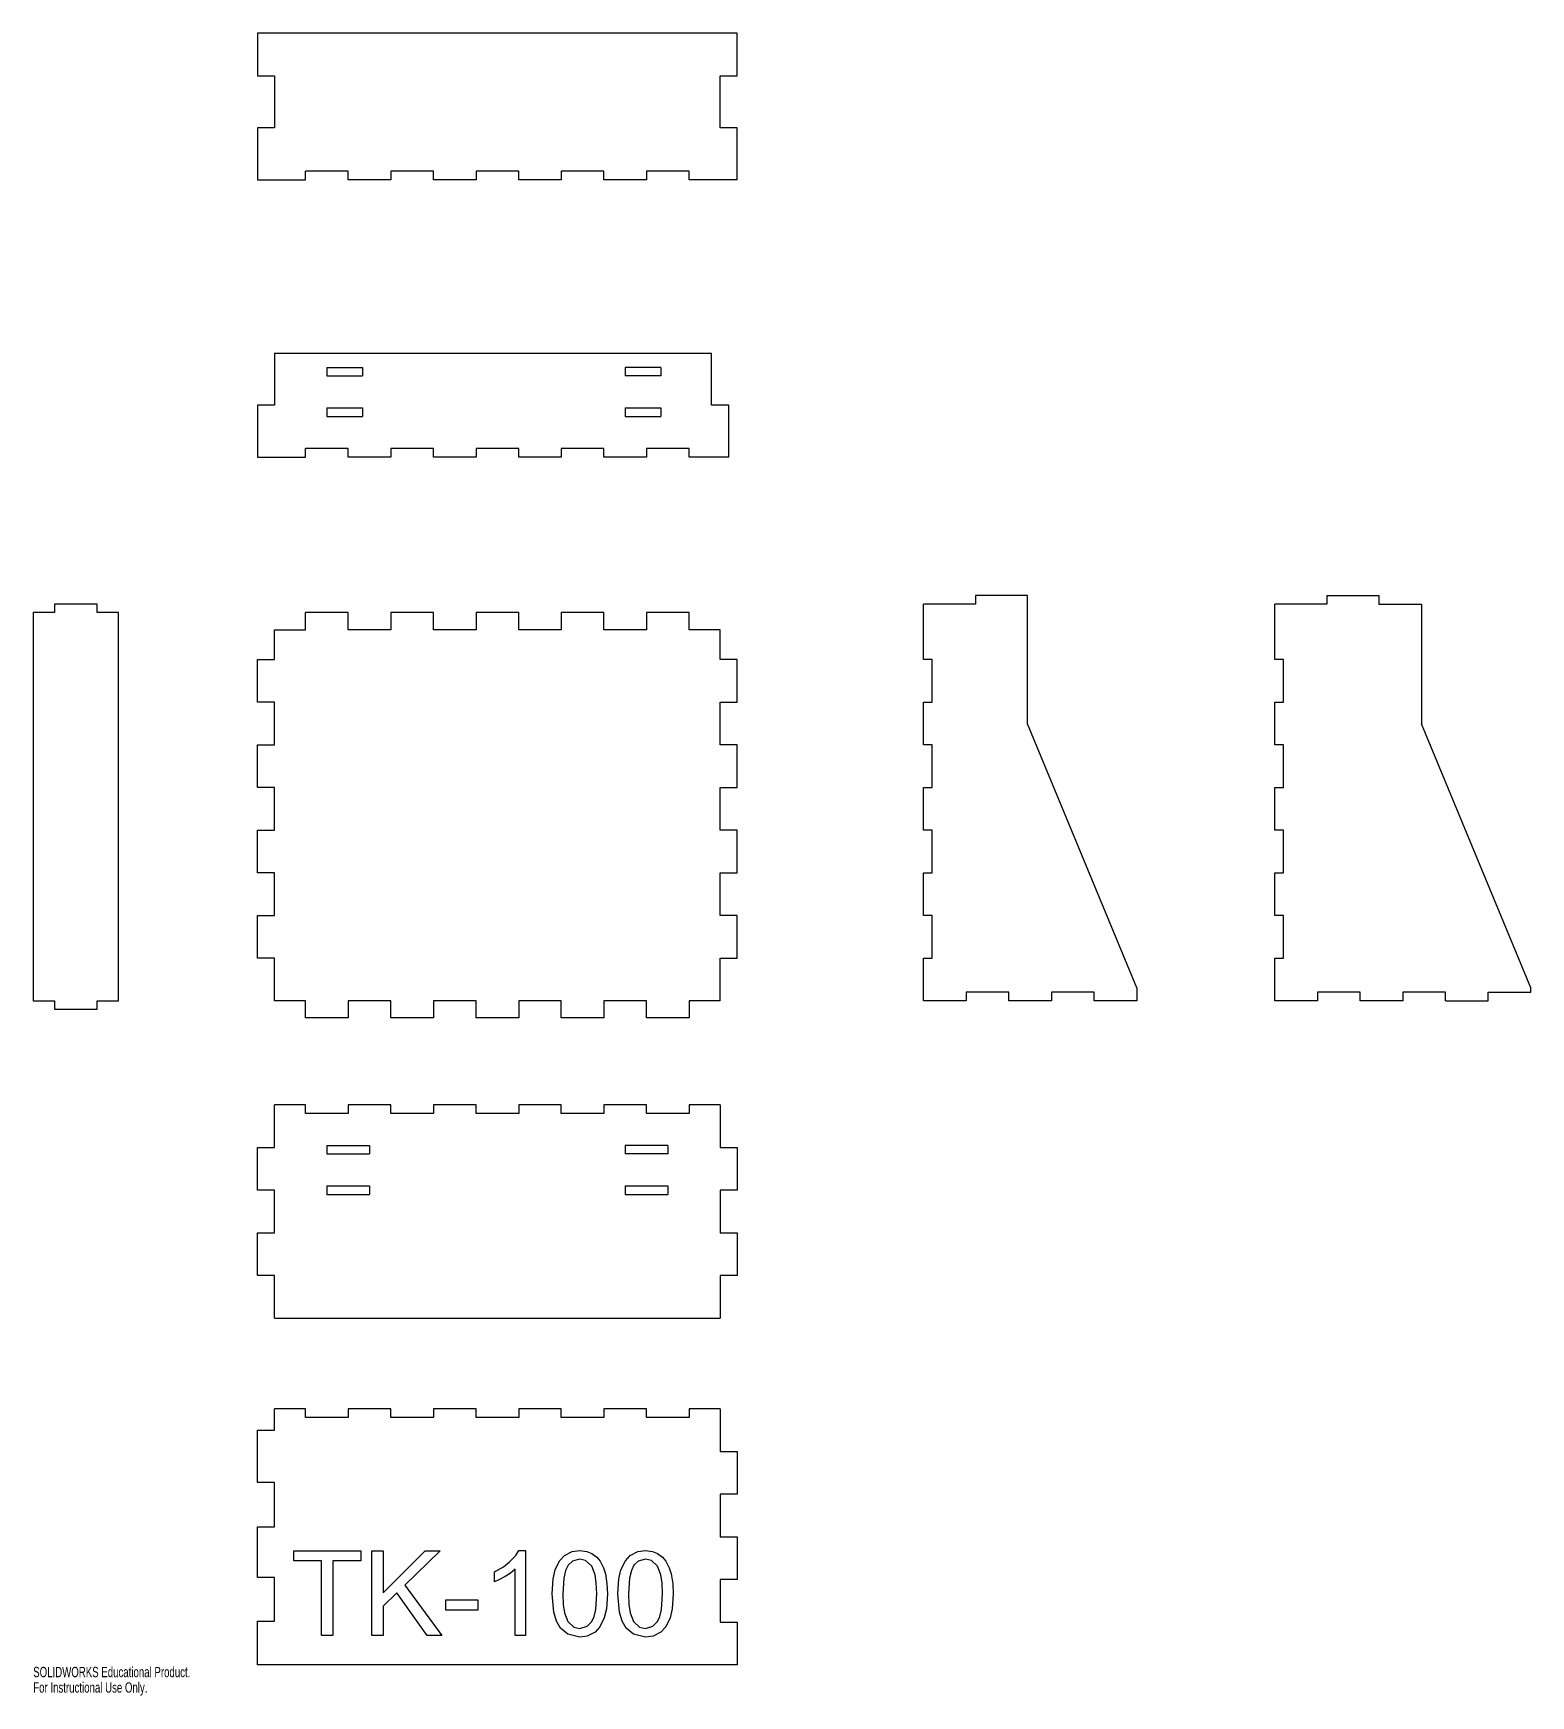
# Model space of a CAD drawing. Header units: millimetres. Extents: x -432 to 270, y -31 to 748.
import ezdxf

# ---------------------------------------------------------------- set-up
doc = ezdxf.new("R2010")
doc.units = ezdxf.units.MM
doc.styles.add('SLDTEXTSTYLE0', font='TXT', dxfattribs={"width": 0.7})

msp = doc.modelspace()

# ---------------------------------------------------------------- linework, layer by layer
at = {"color": 7, "linetype": 'Continuous'}
for p, q in [((-101.89, 748.18), (-326.89, 748.18)), ((-326.89, 748.18), (-326.89, 728.18)), ((-101.89, 728.18), (-101.89, 748.18)), ((-326.89, 728.18), (-318.89, 728.18)), ((-318.89, 728.18), (-318.89, 703.82)), ((-109.89, 703.82), (-109.89, 728.18)), ((-109.89, 728.18), (-101.89, 728.18)), ((-318.89, 703.82), (-326.89, 703.82)), ((-326.89, 703.82), (-326.89, 679.46)), ((-101.89, 703.82), (-109.89, 703.82)), ((-101.89, 679.46), (-101.89, 703.82)), ((-326.89, 679.46), (-304.39, 679.46)), ((-284.39, 683.46), (-304.39, 683.46)), ((-304.39, 679.46), (-304.39, 683.46)), ((-284.39, 679.46), (-284.39, 683.46)), ((-264.39, 679.46), (-284.39, 679.46)), ((-244.39, 683.46), (-264.39, 683.46)), ((-264.39, 683.46), (-264.39, 679.46)), ((-244.39, 679.46), (-244.39, 683.46)), ((-224.39, 679.46), (-244.39, 679.46)), ((-204.39, 683.46), (-224.39, 683.46)), ((-224.39, 683.46), (-224.39, 679.46)), ((-204.39, 679.46), (-204.39, 683.46)), ((-184.39, 679.46), (-204.39, 679.46)), ((-164.39, 683.46), (-184.39, 683.46)), ((-184.39, 683.46), (-184.39, 679.46)), ((-164.39, 679.46), (-164.39, 683.46)), ((-144.39, 679.46), (-164.39, 679.46)), ((-124.39, 683.46), (-144.39, 683.46)), ((-144.39, 683.46), (-144.39, 679.46)), ((-124.39, 679.46), (-124.39, 683.46)), ((-101.89, 679.46), (-124.39, 679.46)), ((-318.89, 598.18), (-318.89, 573.82)), ((-318.89, 598.18), (-113.89, 598.18)), ((-113.89, 573.82), (-113.89, 598.18)), ((-294.39, 591.45), (-277.69, 591.45)), ((-294.39, 591.45), (-294.39, 587.45)), ((-294.39, 587.45), (-277.69, 587.45)), ((-277.69, 591.45), (-277.69, 587.45)), ((-137.69, 591.45), (-154.39, 591.45)), ((-154.39, 591.45), (-154.39, 587.45)), ((-137.69, 587.45), (-154.39, 587.45)), ((-137.69, 591.45), (-137.69, 587.45)), ((-318.89, 573.82), (-326.89, 573.82)), ((-326.89, 573.82), (-326.89, 549.45)), ((-294.39, 572.45), (-277.69, 572.45)), ((-294.39, 572.45), (-294.39, 568.45)), ((-277.69, 572.45), (-277.69, 568.45)), ((-154.39, 572.45), (-137.69, 572.45)), ((-154.39, 572.45), (-154.39, 568.45)), ((-137.69, 572.45), (-137.69, 568.45)), ((-105.89, 573.82), (-113.89, 573.82)), ((-105.89, 549.45), (-105.89, 573.82)), ((-294.39, 568.45), (-277.69, 568.45)), ((-154.39, 568.45), (-137.69, 568.45)), ((-326.89, 549.45), (-304.39, 549.45)), ((-284.39, 553.45), (-304.39, 553.45)), ((-304.39, 549.45), (-304.39, 553.45)), ((-284.39, 549.45), (-284.39, 553.45)), ((-264.39, 549.45), (-284.39, 549.45)), ((-244.39, 553.45), (-264.39, 553.45)), ((-264.39, 553.45), (-264.39, 549.45)), ((-244.39, 549.45), (-244.39, 553.45)), ((-224.39, 549.45), (-244.39, 549.45)), ((-204.39, 553.45), (-224.39, 553.45)), ((-224.39, 553.45), (-224.39, 549.45)), ((-204.39, 549.45), (-204.39, 553.45)), ((-184.39, 549.45), (-204.39, 549.45)), ((-164.39, 553.45), (-184.39, 553.45)), ((-184.39, 553.45), (-184.39, 549.45)), ((-164.39, 549.45), (-164.39, 553.45)), ((-144.39, 549.45), (-164.39, 549.45)), ((-124.39, 553.45), (-144.39, 553.45)), ((-144.39, 553.45), (-144.39, 549.45)), ((-124.39, 549.45), (-124.39, 553.45)), ((-105.89, 549.45), (-124.39, 549.45)), ((34.24, 484.49), (9.88, 484.49)), ((9.88, 484.49), (9.88, 480.49)), ((34.24, 424.29), (34.24, 484.49)), ((174.61, 484.49), (174.61, 480.49)), ((174.61, 484.49), (198.97, 484.49)), ((198.97, 484.49), (198.97, 480.49)), ((-422.04, 476.49), (-432.04, 476.49)), ((-432.04, 476.49), (-432.04, 294.49)), ((-402.04, 480.49), (-422.04, 480.49)), ((-422.04, 480.49), (-422.04, 476.49)), ((-402.04, 476.49), (-402.04, 480.49)), ((-392.04, 476.49), (-402.04, 476.49)), ((-392.04, 294.49), (-392.04, 476.49)), ((-284.39, 476.49), (-304.39, 476.49)), ((-304.39, 468.49), (-304.39, 476.49)), ((-284.39, 468.49), (-284.39, 476.49)), ((-244.39, 476.49), (-264.39, 476.49)), ((-264.39, 476.49), (-264.39, 468.49)), ((-244.39, 468.49), (-244.39, 476.49)), ((-204.39, 476.49), (-224.39, 476.49)), ((-224.39, 476.49), (-224.39, 468.49)), ((-204.39, 468.49), (-204.39, 476.49)), ((-164.39, 476.49), (-184.39, 476.49)), ((-184.39, 476.49), (-184.39, 468.49)), ((-164.39, 468.49), (-164.39, 476.49)), ((-124.39, 476.49), (-144.39, 476.49)), ((-144.39, 476.49), (-144.39, 468.49)), ((-124.39, 468.49), (-124.39, 476.49)), ((-14.48, 454.49), (-14.48, 480.49)), ((9.88, 480.49), (-14.48, 480.49)), ((150.25, 454.49), (150.25, 480.49)), ((174.61, 480.49), (150.25, 480.49)), ((198.97, 480.49), (218.97, 480.49)), ((218.97, 480.49), (218.97, 424.29)), ((-318.89, 454.49), (-318.89, 468.49)), ((-318.89, 468.49), (-304.39, 468.49)), ((-264.39, 468.49), (-284.39, 468.49)), ((-224.39, 468.49), (-244.39, 468.49)), ((-184.39, 468.49), (-204.39, 468.49)), ((-144.39, 468.49), (-164.39, 468.49)), ((-109.89, 468.49), (-124.39, 468.49)), ((-109.89, 454.49), (-109.89, 468.49)), ((-326.89, 434.49), (-326.89, 454.49)), ((-326.89, 454.49), (-318.89, 454.49)), ((-101.89, 454.49), (-109.89, 454.49)), ((-101.89, 434.49), (-101.89, 454.49)), ((-10.48, 454.49), (-14.48, 454.49)), ((-10.48, 434.49), (-10.48, 454.49)), ((154.25, 454.49), (150.25, 454.49)), ((154.25, 434.49), (154.25, 454.49)), ((-318.89, 434.49), (-326.89, 434.49)), ((-318.89, 414.49), (-318.89, 434.49)), ((-109.89, 414.49), (-109.89, 434.49)), ((-109.89, 434.49), (-101.89, 434.49)), ((-14.48, 414.49), (-14.48, 434.49)), ((-14.48, 434.49), (-10.48, 434.49)), ((150.25, 414.49), (150.25, 434.49)), ((150.25, 434.49), (154.25, 434.49)), ((85.52, 300.49), (34.24, 424.29)), ((270.25, 300.49), (218.97, 424.29)), ((-326.89, 394.49), (-326.89, 414.49)), ((-326.89, 414.49), (-318.89, 414.49)), ((-101.89, 414.49), (-109.89, 414.49)), ((-101.89, 394.49), (-101.89, 414.49)), ((-10.48, 414.49), (-14.48, 414.49)), ((-10.48, 394.49), (-10.48, 414.49)), ((154.25, 414.49), (150.25, 414.49)), ((154.25, 394.49), (154.25, 414.49)), ((-318.89, 394.49), (-326.89, 394.49)), ((-318.89, 374.49), (-318.89, 394.49)), ((-109.89, 374.49), (-109.89, 394.49)), ((-109.89, 394.49), (-101.89, 394.49)), ((-14.48, 374.49), (-14.48, 394.49)), ((-14.48, 394.49), (-10.48, 394.49)), ((150.25, 374.49), (150.25, 394.49)), ((150.25, 394.49), (154.25, 394.49)), ((-326.89, 354.49), (-326.89, 374.49)), ((-326.89, 374.49), (-318.89, 374.49)), ((-101.89, 374.49), (-109.89, 374.49)), ((-101.89, 354.49), (-101.89, 374.49)), ((-10.48, 374.49), (-14.48, 374.49)), ((-10.48, 354.49), (-10.48, 374.49)), ((154.25, 374.49), (150.25, 374.49)), ((154.25, 354.49), (154.25, 374.49)), ((-318.89, 354.49), (-326.89, 354.49)), ((-318.89, 334.49), (-318.89, 354.49)), ((-109.89, 334.49), (-109.89, 354.49)), ((-109.89, 354.49), (-101.89, 354.49)), ((-14.48, 334.49), (-14.48, 354.49)), ((-14.48, 354.49), (-10.48, 354.49)), ((150.25, 334.49), (150.25, 354.49)), ((150.25, 354.49), (154.25, 354.49)), ((-326.89, 314.49), (-326.89, 334.49)), ((-326.89, 334.49), (-318.89, 334.49)), ((-101.89, 334.49), (-109.89, 334.49)), ((-101.89, 314.49), (-101.89, 334.49)), ((-10.48, 334.49), (-14.48, 334.49)), ((-10.48, 314.49), (-10.48, 334.49)), ((154.25, 334.49), (150.25, 334.49)), ((154.25, 314.49), (154.25, 334.49)), ((-318.89, 314.49), (-326.89, 314.49)), ((-318.89, 294.49), (-318.89, 314.49)), ((-109.89, 294.49), (-109.89, 314.49)), ((-109.89, 314.49), (-101.89, 314.49)), ((-14.48, 294.49), (-14.48, 314.49)), ((-14.48, 314.49), (-10.48, 314.49)), ((150.25, 294.49), (150.25, 314.49)), ((150.25, 314.49), (154.25, 314.49)), ((25.52, 298.49), (5.52, 298.49)), ((5.52, 298.49), (5.52, 294.49)), ((25.52, 294.49), (25.52, 298.49)), ((65.52, 298.49), (45.52, 298.49)), ((45.52, 298.49), (45.52, 294.49)), ((65.52, 294.49), (65.52, 298.49)), ((85.52, 300.49), (85.52, 294.49)), ((190.25, 298.49), (170.25, 298.49)), ((170.25, 298.49), (170.25, 294.49)), ((190.25, 294.49), (190.25, 298.49)), ((230.25, 298.49), (210.25, 298.49)), ((210.25, 298.49), (210.25, 294.49)), ((230.25, 294.49), (230.25, 298.49)), ((250.25, 294.49), (250.25, 298.49)), ((250.25, 298.49), (270.25, 298.49)), ((270.25, 298.49), (270.25, 300.49)), ((-432.04, 294.49), (-422.04, 294.49)), ((-422.04, 294.49), (-422.04, 290.49)), ((-422.04, 290.49), (-402.04, 290.49)), ((-402.04, 290.49), (-402.04, 294.49)), ((-402.04, 294.49), (-392.04, 294.49)), ((-304.39, 294.49), (-318.89, 294.49)), ((-304.39, 286.49), (-304.39, 294.49)), ((-264.39, 294.49), (-284.39, 294.49)), ((-284.39, 294.49), (-284.39, 286.49)), ((-264.39, 286.49), (-264.39, 294.49)), ((-224.39, 294.49), (-244.39, 294.49)), ((-244.39, 294.49), (-244.39, 286.49)), ((-224.39, 286.49), (-224.39, 294.49)), ((-184.39, 294.49), (-204.39, 294.49)), ((-204.39, 294.49), (-204.39, 286.49)), ((-184.39, 286.49), (-184.39, 294.49)), ((-144.39, 294.49), (-164.39, 294.49)), ((-164.39, 294.49), (-164.39, 286.49)), ((-144.39, 286.49), (-144.39, 294.49)), ((-109.89, 294.49), (-124.39, 294.49)), ((-124.39, 294.49), (-124.39, 286.49)), ((5.52, 294.49), (-14.48, 294.49)), ((45.52, 294.49), (25.52, 294.49)), ((85.52, 294.49), (65.52, 294.49)), ((170.25, 294.49), (150.25, 294.49)), ((210.25, 294.49), (190.25, 294.49)), ((230.25, 294.49), (250.25, 294.49)), ((-284.39, 286.49), (-304.39, 286.49)), ((-244.39, 286.49), (-264.39, 286.49)), ((-204.39, 286.49), (-224.39, 286.49)), ((-164.39, 286.49), (-184.39, 286.49)), ((-124.39, 286.49), (-144.39, 286.49)), ((-304.39, 245.62), (-318.89, 245.62)), ((-318.89, 225.62), (-318.89, 245.62)), ((-304.39, 241.62), (-304.39, 245.62)), ((-264.39, 245.62), (-284.39, 245.62)), ((-284.39, 245.62), (-284.39, 241.62)), ((-264.39, 241.62), (-264.39, 245.62)), ((-224.39, 245.62), (-244.39, 245.62)), ((-244.39, 245.62), (-244.39, 241.62)), ((-224.39, 241.62), (-224.39, 245.62)), ((-184.39, 245.62), (-204.39, 245.62)), ((-204.39, 245.62), (-204.39, 241.62)), ((-184.39, 241.62), (-184.39, 245.62)), ((-144.39, 245.62), (-164.39, 245.62)), ((-164.39, 245.62), (-164.39, 241.62)), ((-144.39, 241.62), (-144.39, 245.62)), ((-109.89, 245.62), (-124.39, 245.62)), ((-124.39, 245.62), (-124.39, 241.62)), ((-109.89, 245.62), (-109.89, 225.62)), ((-284.39, 241.62), (-304.39, 241.62)), ((-244.39, 241.62), (-264.39, 241.62)), ((-204.39, 241.62), (-224.39, 241.62)), ((-164.39, 241.62), (-184.39, 241.62)), ((-124.39, 241.62), (-144.39, 241.62)), ((-294.39, 226.62), (-274.39, 226.62)), ((-294.39, 226.62), (-294.39, 222.62)), ((-274.39, 226.62), (-274.39, 222.62)), ((-134.39, 226.62), (-154.39, 226.62)), ((-154.39, 226.62), (-154.39, 222.62)), ((-134.39, 226.62), (-134.39, 222.62)), ((-326.89, 205.62), (-326.89, 225.62)), ((-326.89, 225.62), (-318.89, 225.62)), ((-294.39, 222.62), (-274.39, 222.62)), ((-134.39, 222.62), (-154.39, 222.62)), ((-109.89, 225.62), (-101.89, 225.62)), ((-101.89, 225.62), (-101.89, 205.62)), ((-318.89, 205.62), (-326.89, 205.62)), ((-318.89, 185.62), (-318.89, 205.62)), ((-294.39, 207.62), (-274.39, 207.62)), ((-294.39, 207.62), (-294.39, 203.62)), ((-294.39, 203.62), (-274.39, 203.62)), ((-274.39, 207.62), (-274.39, 203.62)), ((-154.39, 207.62), (-134.39, 207.62)), ((-154.39, 207.62), (-154.39, 203.62)), ((-154.39, 203.62), (-134.39, 203.62)), ((-134.39, 207.62), (-134.39, 203.62)), ((-101.89, 205.62), (-109.89, 205.62)), ((-109.89, 205.62), (-109.89, 185.62)), ((-326.89, 165.62), (-326.89, 185.62)), ((-326.89, 185.62), (-318.89, 185.62)), ((-109.89, 185.62), (-101.89, 185.62)), ((-101.89, 185.62), (-101.89, 165.62)), ((-318.89, 165.62), (-326.89, 165.62)), ((-318.89, 145.62), (-318.89, 165.62)), ((-101.89, 165.62), (-109.89, 165.62)), ((-109.89, 165.62), (-109.89, 145.62)), ((-318.89, 145.62), (-109.89, 145.62)), ((-304.39, 103.11), (-318.89, 103.11)), ((-318.89, 93.09), (-318.89, 103.11)), ((-304.39, 99.11), (-304.39, 103.11)), ((-264.39, 103.11), (-284.39, 103.11)), ((-284.39, 103.11), (-284.39, 99.11)), ((-264.39, 99.11), (-264.39, 103.11)), ((-224.39, 103.11), (-244.39, 103.11)), ((-244.39, 103.11), (-244.39, 99.11)), ((-224.39, 99.11), (-224.39, 103.11)), ((-184.39, 103.11), (-204.39, 103.11)), ((-204.39, 103.11), (-204.39, 99.11)), ((-184.39, 99.11), (-184.39, 103.11)), ((-144.39, 103.11), (-164.39, 103.11)), ((-164.39, 103.11), (-164.39, 99.11)), ((-144.39, 99.11), (-144.39, 103.11)), ((-109.89, 103.11), (-124.39, 103.11)), ((-124.39, 103.11), (-124.39, 99.11)), ((-109.89, 103.11), (-109.89, 83.11)), ((-284.39, 99.11), (-304.39, 99.11)), ((-244.39, 99.11), (-264.39, 99.11)), ((-204.39, 99.11), (-224.39, 99.11)), ((-164.39, 99.11), (-184.39, 99.11)), ((-124.39, 99.11), (-144.39, 99.11)), ((-326.89, 68.56), (-326.89, 93.09)), ((-326.89, 93.09), (-318.89, 93.09)), ((-109.89, 83.11), (-101.89, 83.11)), ((-101.89, 83.11), (-101.89, 63.11)), ((-318.89, 68.56), (-326.89, 68.56)), ((-318.89, 47.81), (-318.89, 68.56)), ((-101.89, 63.11), (-109.89, 63.11)), ((-109.89, 63.11), (-109.89, 43.11)), ((-326.89, 23.93), (-326.89, 47.81)), ((-326.89, 47.81), (-318.89, 47.81)), ((-109.89, 43.11), (-101.89, 43.11)), ((-101.89, 43.11), (-101.89, 23.11)), ((-309.89, 31.78), (-309.89, 36.47)), ((-309.89, 36.47), (-278.42, 36.47)), ((-296.81, 31.78), (-309.89, 31.78)), ((-296.81, -3.24), (-296.81, 31.78)), ((-278.42, 31.78), (-291.55, 31.78)), ((-291.55, 31.78), (-291.55, -3.24)), ((-278.42, 36.47), (-278.42, 31.78)), ((-273.25, -3.24), (-273.25, 36.47)), ((-273.25, 36.47), (-267.99, 36.47)), ((-267.99, 36.47), (-267.99, 16.78)), ((-267.99, 16.78), (-248.28, 36.47)), ((-241.15, 36.47), (-257.81, 20.38)), ((-248.28, 36.47), (-241.15, 36.47)), ((-204.32, 36.63), (-201.18, 36.63)), ((-201.18, 36.63), (-201.18, -3.24)), ((-318.89, 23.93), (-326.89, 23.93)), ((-318.89, 3.52), (-318.89, 23.93)), ((-215.8, 21.95), (-215.8, 26.66)), ((-206.05, -3.24), (-206.05, 27.83)), ((-261.49, 16.86), (-267.99, 10.52)), ((-247.35, -3.24), (-261.49, 16.86)), ((-257.81, 20.38), (-240.42, -3.24)), ((-101.89, 23.11), (-109.89, 23.11)), ((-109.89, 23.11), (-109.89, 3.11)), ((-267.99, 10.52), (-267.99, -3.24)), ((-238.55, 8.68), (-238.55, 13.58)), ((-238.55, 13.58), (-223.58, 13.58)), ((-223.58, 8.68), (-238.55, 8.68)), ((-223.58, 13.58), (-223.58, 8.68)), ((-326.89, -16.89), (-326.89, 3.52)), ((-326.89, 3.52), (-318.89, 3.52)), ((-109.89, 3.11), (-101.89, 3.11)), ((-101.89, 3.11), (-101.89, -16.89)), ((-291.55, -3.24), (-296.81, -3.24)), ((-267.99, -3.24), (-273.25, -3.24)), ((-240.42, -3.24), (-247.35, -3.24)), ((-201.18, -3.24), (-206.05, -3.24)), ((-101.89, -16.89), (-326.89, -16.89))]:
    msp.add_line(p, q, dxfattribs=at)
at = {"color": 7, "linetype": 'Continuous', "flags": 128}
for points in [[(-215.8, 26.66), (-211.54, 29.07), (-208.65, 31.32)], [(-208.65, 31.32), (-205.79, 34.33), (-204.32, 36.63)], [(-187.26, 27.66), (-185.19, 31.87), (-182.95, 34.3)], [(-182.95, 34.3), (-179.28, 36.18), (-175.75, 36.63)], [(-175.8, 32.59), (-179.14, 31.7), (-181.16, 29.75)], [(-170.11, 29.37), (-173.02, 31.97), (-175.8, 32.59)], [(-175.75, 36.63), (-172.41, 36.22), (-170.14, 35.33)], [(-170.14, 35.33), (-167.7, 33.54), (-166.16, 31.62)], [(-166.16, 31.62), (-164.61, 28.58), (-163.69, 25.71)], [(-156.41, 27.66), (-154.34, 31.87), (-152.1, 34.3)], [(-152.1, 34.3), (-148.43, 36.18), (-144.9, 36.63)], [(-144.95, 32.59), (-148.29, 31.7), (-150.32, 29.75)], [(-139.27, 29.37), (-142.17, 31.97), (-144.95, 32.59)], [(-144.9, 36.63), (-141.57, 36.22), (-139.29, 35.33)], [(-139.29, 35.33), (-136.86, 33.54), (-135.31, 31.62)], [(-135.31, 31.62), (-133.76, 28.58), (-132.85, 25.71)], [(-210.68, 24.47), (-213.69, 22.85), (-215.8, 21.95)], [(-206.05, 27.83), (-208.37, 25.95), (-210.68, 24.47)], [(-188.69, 16.34), (-188.24, 23.36), (-187.26, 27.66)], [(-181.16, 29.75), (-182.38, 27.23), (-183.19, 23.76), (-183.68, 16.34)], [(-167.81, 16.34), (-167.99, 21.32), (-168.53, 25.26), (-170.11, 29.37)], [(-163.69, 25.71), (-162.97, 21.07), (-162.8, 16.34)], [(-157.84, 16.34), (-157.39, 23.36), (-156.41, 27.66)], [(-150.32, 29.75), (-151.53, 27.23), (-152.35, 23.76), (-152.83, 16.34)], [(-136.96, 16.34), (-137.14, 21.32), (-137.69, 25.26), (-139.27, 29.37)], [(-132.85, 25.71), (-132.13, 21.07), (-131.95, 16.34)], [(-184.77, 0.2), (-186.66, 3.46), (-187.93, 7.71), (-188.69, 16.34)], [(-183.68, 16.34), (-183.5, 11.38), (-182.97, 7.44), (-181.41, 3.32)], [(-170.11, 3.34), (-169, 5.67), (-168.26, 9.02), (-167.81, 16.34)], [(-162.8, 16.34), (-163.25, 9.36), (-164.24, 5.05)], [(-153.92, 0.2), (-155.81, 3.46), (-157.08, 7.71), (-157.84, 16.34)], [(-152.83, 16.34), (-152.66, 11.38), (-152.12, 7.44), (-150.56, 3.32)], [(-139.27, 3.34), (-138.16, 5.67), (-137.41, 9.02), (-136.96, 16.34)], [(-131.95, 16.34), (-132.4, 9.36), (-133.39, 5.05)], [(-175.75, -3.92), (-181.4, -2.62), (-184.77, 0.2)], [(-181.41, 3.32), (-178.5, 0.72), (-175.75, 0.09)], [(-175.75, 0.09), (-172.33, 1.11), (-170.11, 3.34)], [(-164.24, 5.05), (-166.29, 0.86), (-168.54, -1.59)], [(-144.9, -3.92), (-150.56, -2.62), (-153.92, 0.2)], [(-150.56, 3.32), (-147.65, 0.72), (-144.9, 0.09)], [(-144.9, 0.09), (-141.48, 1.11), (-139.27, 3.34)], [(-133.39, 5.05), (-135.45, 0.86), (-137.69, -1.59)], [(-168.54, -1.59), (-172.2, -3.46), (-175.75, -3.92)], [(-137.69, -1.59), (-141.36, -3.46), (-144.9, -3.92)]]:
    msp.add_lwpolyline(points, dxfattribs=at)

# ---------------------------------------------------------------- texts
at = {"color": 7, "linetype": 'Continuous', "char_height": 4.8336, "attachment_point": 1, "style": 'SLDTEXTSTYLE0'}
for s, insert in [('SOLIDWORKS Educational Product.', (-432.04, -17.91)), ('For Instructional Use Only.', (-432.04, -25.16))]:
    msp.add_mtext(s, dxfattribs=dict(at, insert=insert))

doc.saveas('drawing.dxf')
